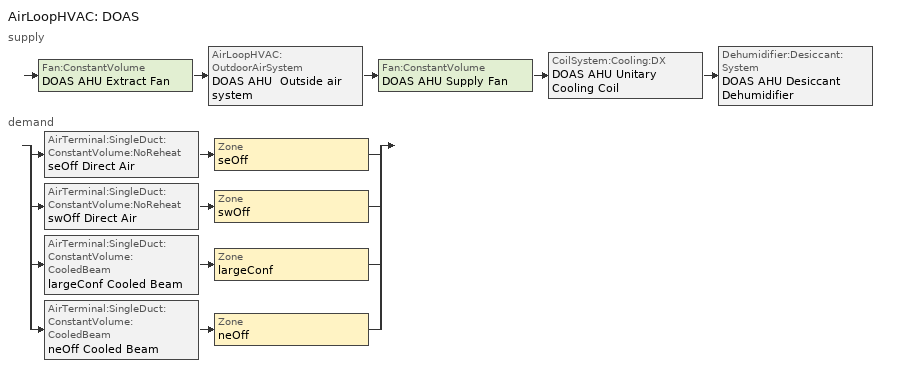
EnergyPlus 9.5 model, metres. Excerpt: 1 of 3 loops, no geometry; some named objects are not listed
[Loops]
AirLoopHVAC 'DOAS'
 supply: Fan:ConstantVolume 'DOAS AHU Extract Fan' > AirLoopHVAC:OutdoorAirSystem 'DOAS AHU  Outside air system' > Fan:ConstantVolume 'DOAS AHU Supply Fan' > CoilSystem:Cooling:DX 'DOAS AHU Unitary Cooling Coil' > Dehumidifier:Desiccant:System 'DOAS AHU Desiccant Dehumidifier'
 demand: split
  | AirTerminal:SingleDuct:ConstantVolume:NoReheat 'seOff Direct Air' > Zone 'seOff'
  | AirTerminal:SingleDuct:ConstantVolume:NoReheat 'swOff Direct Air' > Zone 'swOff'
  | AirTerminal:SingleDuct:ConstantVolume:CooledBeam 'largeConf Cooled Beam' > Zone 'largeConf'
  | AirTerminal:SingleDuct:ConstantVolume:CooledBeam 'neOff Cooled Beam' > Zone 'neOff'
[ZoneControl:Thermostat] Control Type Schedule=Control type schedule: Always 4
Name | Zone or ZoneList | Control 1
seOff Thermostat | seOff | seOff Dual SP
swOff Thermostat | swOff | swOff Dual SP
neOff Thermostat | neOff | neOff Dual SP
largeConf Thermostat | largeConf | largeConf Dual SP
[ThermostatSetpoint:DualSetpoint] Heating Setpoint Temperature Schedule=Heating set point schedule; Cooling Setpoint Temperature Schedule=Cooling set point schedule
seOff Dual SP; swOff Dual SP; neOff Dual SP; largeConf Dual SP
[DesignSpecification:OutdoorAir] Outdoor Air Method=Flow/Person; Outdoor Air Flow per Person {m3/s-person}=0.00944; Outdoor Air Flow per Zone Floor Area {m3/s-m2}=0; Outdoor Air Flow per Zone {m3/s}=0; Outdoor Air Flow Air Changes per Hour {1/hr}=0; Outdoor Air Schedule=On 24/7
seOff Design Specification Outdoor Air Object; swOff Design Specification Outdoor Air Object; neOff Design Specification Outdoor Air Object; largeConf Design Specification Outdoor Air Object
[DesignSpecification:ZoneAirDistribution] Zone Air Distribution Effectiveness in Cooling Mode=1; Zone Air Distribution Effectiveness in Heating Mode=1; Zone Secondary Recirculation Fraction=0
seOff Design Specification Zone Air Distribution Object; swOff Design Specification Zone Air Distribution Object; neOff Design Specification Zone Air Distribution Object; largeConf Design Specification Zone Air Distribution Object
[Sizing:Zone] Zone Cooling Design Supply Air Temperature Input Method=SupplyAirTemperature; Zone Cooling Design Supply Air Temperature {C}=14; Zone Cooling Design Supply Air Temperature Difference {deltaC}=10; Zone Heating Design Supply Air Temperature Input Method=SupplyAirTemperature; Zone Heating Design Supply Air Temperature {C}=50; Zone Heating Design Supply Air Temperature Difference {deltaC}=10; Zone Cooling Design Supply Air Humidity Ratio {kgWater/kgDryAir}=0.009; Zone Heating Design Supply Air Humidity Ratio {kgWater/kgDryAir}=0.004; Zone Heating Sizing Factor=1.25; Zone Cooling Sizing Factor=1.15; Cooling Design Air Flow Method=DesignDay; Cooling Design Air Flow Rate {m3/s}=0; Cooling Minimum Air Flow per Zone Floor Area {m3/s-m2}=0.00076; Cooling Minimum Air Flow {m3/s}=0; Cooling Minimum Air Flow Fraction=0; Heating Design Air Flow Method=DesignDay; Heating Design Air Flow Rate {m3/s}=0; Heating Maximum Air Flow per Zone Floor Area {m3/s-m2}=0.00203; Heating Maximum Air Flow {m3/s}=0.14158; Heating Maximum Air Flow Fraction=0.3; Account for Dedicated Outdoor Air System=No; Dedicated Outdoor Air System Control Strategy=NeutralSupplyAir; Dedicated Outdoor Air Low Setpoint Temperature for Design {C}=autosize; Dedicated Outdoor Air High Setpoint Temperature for Design {C}=autosize
Name | Design Specification Outdoor Air Object | Design Specification Zone Air Distribution Object
seOff | seOff Design Specification Outdoor Air Object | seOff Design Specification Zone Air Distribution Object
swOff | swOff Design Specification Outdoor Air Object | swOff Design Specification Zone Air Distribution Object
neOff | neOff Design Specification Outdoor Air Object | neOff Design Specification Zone Air Distribution Object
largeConf | largeConf Design Specification Outdoor Air Object | largeConf Design Specification Zone Air Distribution Object
[Sizing:System]
DOAS: Type of Load to Size On=Sensible; Design Outdoor Air Flow Rate {m3/s}=0.94; Central Heating Maximum System Air Flow Ratio=1; Preheat Design Temperature {C}=5; Preheat Design Humidity Ratio {kgWater/kgDryAir}=0.008; Precool Design Temperature {C}=11; Precool Design Humidity Ratio {kgWater/kgDryAir}=0.008; Central Cooling Design Supply Air Temperature {C}=12; Central Heating Design Supply Air Temperature {C}=16; Type of Zone Sum to Use=Noncoincident; 100% Outdoor Air in Cooling=No; 100% Outdoor Air in Heating=No; Central Cooling Design Supply Air Humidity Ratio {kgWater/kgDryAir}=0.008; Central Heating Design Supply Air Humidity Ratio {kgWater/kgDryAir}=0.008; Cooling Supply Air Flow Rate Method=Designday; Heating Supply Air Flow Rate Method=Designday; System Outdoor Air Method=ZoneSum; Zone Maximum Outdoor Air Fraction=1; Cooling Design Capacity Method=CoolingDesignCapacity; Cooling Design Capacity {W}=500000; Heating Design Capacity Method=HeatingDesignCapacity; Heating Design Capacity {W}=220000; Central Cooling Capacity Control Method=OnOff
[AirTerminal:SingleDuct:ConstantVolume:NoReheat] Availability Schedule=On 24/7; Maximum Air Flow Rate {m3/s}=0.51
seOff Direct Air; swOff Direct Air
[AirTerminal:SingleDuct:ConstantVolume:CooledBeam] Availability Schedule=Coolwave_op; Cooled Beam Type=Passive; Beam Length {m}=1; Design Inlet Water Temperature {C}=15; Design Outlet Water Temperature {C}=17; Coil Surface Area per Coil Length {m2/m}=5.422; Model Parameter a=15.3; Model Parameter n1=0; Model Parameter n2=0.84; Model Parameter n3=0.12; Model Parameter a0 {m2/m}=0.171; Model Parameter K1=0.005; Model Parameter n=0.4; Coefficient of Induction Kin=autocalculate; Leaving Pipe Inside Diameter {m}=0.015
Name | Supply Air Volumetric Flow Rate {m3/s} | Maximum Total Chilled Water Volumetric Flow Rate {m3/s} | Number of Beams
largeConf Cooled Beam | 0.04 | 0.00052 | 8
neOff Cooled Beam | 0.01 | 0.00013 | 2
[Zone equipment]
seOff: seOff Fan Coil Unit, seOff Direct Air, seOff mullion
swOff: swOff Fan Coil Unit, swOff Direct Air, swOff mullion
neOff: neOff Cooled Beam, neOff mullion, neOff Chilled Ceiling
largeConf: largeConf mullion, largeConf Cooled Beam
[Fan:ConstantVolume]
DOAS AHU Extract Fan: On 24/7, 0.7, 73, 1.06, 0.9, 1
DOAS AHU Supply Fan: On 24/7, 0.7, 300, 1.06, 0.9, 1
Desiccant Regen Fan2: regen_fan_op, 0.7, 300, 1.06, 0.9, 1, General
[Fan:OnOff]
Desiccant Regen Fan: regen_fan_op, 0.7, 300, 1.06, 0.9, 1, DefaultFanPowerRatioCurve, DefaultFanEffRatioCurve, General
[Dehumidifier:Desiccant:System]
DOAS AHU Desiccant Dehumidifier: Availability Schedule=DOAS_desiccant_sys_op; Desiccant Heat Exchanger=Desiccant Heat Exchanger 1; Regeneration Air Fan=Desiccant Regen Fan; Regeneration Air Fan Placement=DrawThrough; Regeneration Air Heater=DOAS Desiccant Regen Burner Coil; Regeneration Inlet Air Setpoint Temperature {C}=100
[HeatExchanger:Desiccant:BalancedFlow]
Desiccant Heat Exchanger 1: Availability Schedule=desiccant_wheel_op; Heat Exchanger Performance=HXDesPerf1
[HeatExchanger:Desiccant:BalancedFlow:PerformanceDataType1]
HXDesPerf1: Nominal Air Flow Rate {m3/s}=1.06; Nominal Air Face Velocity {m/s}=2.03; Nominal Electric Power {W}=50; Temperature Equation Coefficient 1=-2.53636; Temperature Equation Coefficient 2=21.3247; Temperature Equation Coefficient 3=0.923308; Temperature Equation Coefficient 4=943.276; Temperature Equation Coefficient 5=-59.2367; Temperature Equation Coefficient 6=-0.0427465; Temperature Equation Coefficient 7=112.204; Temperature Equation Coefficient 8=0.778252; Minimum Regeneration Inlet Air Humidity Ratio for Temperature Equation {kgWater/kgDryAir}=0.007143; Maximum Regeneration Inlet Air Humidity Ratio for Temperature Equation {kgWater/kgDryAir}=0.024286; Minimum Regeneration Inlet Air Temperature for Temperature Equation {C}=46.1111; Maximum Regeneration Inlet Air Temperature for Temperature Equation {C}=46.1111; Minimum Process Inlet Air Humidity Ratio for Temperature Equation {kgWater/kgDryAir}=0.005; Maximum Process Inlet Air Humidity Ratio for Temperature Equation {kgWater/kgDryAir}=0.015714; Minimum Process Inlet Air Temperature for Temperature Equation {C}=4.583333; Maximum Process Inlet Air Temperature for Temperature Equation {C}=21.83333; Minimum Regeneration Air Velocity for Temperature Equation {m/s}=2.286; Maximum Regeneration Air Velocity for Temperature Equation {m/s}=4.826; Minimum Regeneration Outlet Air Temperature for Temperature Equation {C}=35; Maximum Regeneration Outlet Air Temperature for Temperature Equation {C}=50; Minimum Regeneration Inlet Air Relative Humidity for Temperature Equation {percent}=5; Maximum Regeneration Inlet Air Relative Humidity for Temperature Equation {percent}=45; Minimum Process Inlet Air Relative Humidity for Temperature Equation {percent}=80; Maximum Process Inlet Air Relative Humidity for Temperature Equation {percent}=100; Humidity Ratio Equation Coefficient 1=-22.5547; Humidity Ratio Equation Coefficient 2=0.976839; Humidity Ratio Equation Coefficient 3=0.489176; Humidity Ratio Equation Coefficient 4=-0.0630019; Humidity Ratio Equation Coefficient 5=0.0120773; Humidity Ratio Equation Coefficient 6=5.17134e-05; Humidity Ratio Equation Coefficient 7=0.0494917; Humidity Ratio Equation Coefficient 8=-0.000259417; Minimum Regeneration Inlet Air Humidity Ratio for Humidity Ratio Equation {kgWater/kgDryAir}=0.007143; Maximum Regeneration Inlet Air Humidity Ratio for Humidity Ratio Equation {kgWater/kgDryAir}=0.024286; Minimum Regeneration Inlet Air Temperature for Humidity Ratio Equation {C}=46.1111; Maximum Regeneration Inlet Air Temperature for Humidity Ratio Equation {C}=46.1111; Minimum Process Inlet Air Humidity Ratio for Humidity Ratio Equation {kgWater/kgDryAir}=0.005; Maximum Process Inlet Air Humidity Ratio for Humidity Ratio Equation {kgWater/kgDryAir}=0.015714; Minimum Process Inlet Air Temperature for Humidity Ratio Equation {C}=4.583333; Maximum Process Inlet Air Temperature for Humidity Ratio Equation {C}=21.83333; Minimum Regeneration Air Velocity for Humidity Ratio Equation {m/s}=2.286; Maximum Regeneration Air Velocity for Humidity Ratio Equation {m/s}=4.826; Minimum Regeneration Outlet Air Humidity Ratio for Humidity Ratio Equation {kgWater/kgDryAir}=0.007914; Maximum Regeneration Outlet Air Humidity Ratio for Humidity Ratio Equation {kgWater/kgDryAir}=0.026279; Minimum Regeneration Inlet Air Relative Humidity for Humidity Ratio Equation {percent}=5; Maximum Regeneration Inlet Air Relative Humidity for Humidity Ratio Equation {percent}=45; Minimum Process Inlet Air Relative Humidity for Humidity Ratio Equation {percent}=80; Maximum Process Inlet Air Relative Humidity for Humidity Ratio Equation {percent}=100
[Coil:Heating:Fuel]
DOAS Desiccant Regen Burner Coil: Availability Schedule=burner_op; Fuel Type=NaturalGas; Nominal Capacity {W}=22000
[Coil:Cooling:DX:SingleSpeed]
DOAS AHU Unitary Cooling Coil DX Cooling Coil: Availability Schedule=On 24/7; Gross Rated Total Cooling Capacity {W}=25000; Gross Rated Sensible Heat Ratio=0.6; Gross Rated Cooling COP {W/W}=4.4; Rated Air Flow Rate {m3/s}=1.06; Rated Evaporator Fan Power Per Volume Flow Rate {W/(m3/s)}=773.3; Total Cooling Capacity Function of Temperature Curve=DXClgCoilTotalClgCapFuncTemperature; Total Cooling Capacity Function of Flow Fraction Curve=DXClgCoilTotalClgCapFuncFlowFraction; Energy Input Ratio Function of Temperature Curve=DXClgCoilEnergyInputRatioFuncTemperature; Energy Input Ratio Function of Flow Fraction Curve=DXClgCoilEnergyInputRatioFuncFlowFraction; Part Load Fraction Correlation Curve=DXCoilPartLoadFractionCorrelation; Nominal Time for Condensate Removal to Begin {s}=0; Ratio of Initial Moisture Evaporation Rate and Steady State Latent Capacity=0; Maximum Cycling Rate {cycles/hr}=0; Latent Capacity Time Constant {s}=0; Condenser Type=AirCooled; Evaporative Condenser Effectiveness=0.9; Evaporative Condenser Air Flow Rate {m3/s}=autosize; Evaporative Condenser Pump Rated Power Consumption {W}=0; Crankcase Heater Capacity {W}=0; Maximum Outdoor Dry-Bulb Temperature for Crankcase Heater Operation {C}=10; Basin Heater Capacity {W/K}=0; Basin Heater Setpoint Temperature {C}=2; Basin Heater Operating Schedule=On 24/7
[CoilSystem:Cooling:DX]
DOAS AHU Unitary Cooling Coil: Availability Schedule=On 24/7; Cooling Coil=DOAS AHU Unitary Cooling Coil DX Cooling Coil; Dehumidification Control Type=None; Run on Sensible Load=Yes; Run on Latent Load=No; Use Outdoor Air DX Cooling Coil=No; Outdoor Air DX Cooling Coil Leaving Minimum Air Temperature {C}=2
[HeatExchanger:AirToAir:SensibleAndLatent]
DOAS AHU  Heat Recovery Device: Availability Schedule=DOAS_htrv_op_sch; Nominal Supply Air Flow Rate {m3/s}=0.94; Sensible Effectiveness at 100% Heating Air Flow=0.74; Latent Effectiveness at 100% Heating Air Flow=0.72; Sensible Effectiveness at 75% Heating Air Flow=0.76; Latent Effectiveness at 75% Heating Air Flow=0.76; Sensible Effectiveness at 100% Cooling Air Flow=0.73; Latent Effectiveness at 100% Cooling Air Flow=0.72; Sensible Effectiveness at 75% Cooling Air Flow=0.76; Latent Effectiveness at 75% Cooling Air Flow=0.75; Nominal Electric Power {W}=530; Supply Air Outlet Temperature Control=No; Heat Exchanger Type=Rotary; Frost Control Type=None; Threshold Temperature {C}=1.7; Initial Defrost Time Fraction=0.167; Rate of Defrost Time Fraction Increase {1/K}=0.024; Economizer Lockout=Yes
[Controller:OutdoorAir]
DOAS AHU  Outdoor Air Controller: Minimum Outdoor Air Flow Rate {m3/s}=0.94; Maximum Outdoor Air Flow Rate {m3/s}=0.94; Economizer Control Type=FixedDryBulb; Economizer Control Action Type=MinimumFlowWithBypass; Economizer Maximum Limit Dry-Bulb Temperature {C}=23.89; Economizer Minimum Limit Dry-Bulb Temperature {C}=12.78; Lockout Type=NoLockout; Minimum Limit Type=FixedMinimum; Minimum Outdoor Air Schedule=Min outdoor air schedule: Always 1.00; High Humidity Control=No; High Humidity Outdoor Air Flow Ratio=1; Control High Indoor Humidity Based on Outdoor Humidity Ratio=Yes; Heat Recovery Bypass Control Type=BypassWhenWithinEconomizerLimits
[AirLoopHVAC]
DOAS: Design Supply Air Flow Rate {m3/s}=1.06
[SetpointManager:Scheduled]
Dehumidifier Setpoint Manager: Control Variable=MaximumHumidityRatio; Schedule=DOAS_sp_humidityRatio_stpt; Setpoint Node or NodeList=DOAS Supply Side Outlet 1
[SetpointManager:MixedAir]
DOAS AHU  Outside air system Mixed Air Manager: Control Variable=Temperature; Setpoint Node or NodeList=DOAS AHU Mixed Air Outlet
[EnergyManagementSystem:Sensor]
Name | Output:Variable or Output:Meter Index Key | Output:Variable or Output:Meter
T_largeConf | largeConf | Zone Mean Air Temperature
T_neOff | neOff | Zone Mean Air Temperature
Tdp_largeConf | largeConf | Zone Mean Air Dewpoint Temperature
Tdp_neOff | neOff | Zone Mean Air Dewpoint Temperature
IAE | DOAS Demand Side Outlet | System Node Enthalpy
CO2_swOff | swOff | Zone Air CO2 Concentration
CO2_largeConf | largeConf | Zone Air CO2 Concentration
CO2_neOff | neOff | Zone Air CO2 Concentration
DOAS_RAT | DOAS Demand Side Outlet | System Node Temperature
DOAS_RADT | DOAS Demand Side Outlet | System Node Dewpoint Temperature
DOAS_DX_LVG_T | DOAS AHU Unitary Cooling Coil DX Cooling Coil Air Outlet Node | System Node Temperature
REGEN_INLET_T | DOAS Desiccant Regen Burner Air Outlet | System Node Temperature
REGEN_EXIT_T | DOAS Desiccant Regen Wheel Air Outlet | System Node Temperature
[Schedule:Compact]
On 24/7; Min outdoor air schedule: Always 1.00; Coolwave_op; DOAS_htrv_op_sch; burner_op; DOAS_desiccant_sys_op; desiccant_wheel_op; regen_fan_op: Through: 12/31, For: AllDays, Until: 24:00, 1
Heating set point schedule: Through: 12/31, For: AllDays, Until: 24:00, 20
Cooling set point schedule: Through: 12/31, For: AllDays, Until: 24:00, 24
Control type schedule: Always 4: Through: 12/31, For: AllDays, Until: 24:00, 4
DOAS_sp_humidityRatio_stpt: Through: 12/31, For: AllDays, Until: 24:00, 0.00686
[Curve:Quadratic]
Name | Coefficient1 Constant | Coefficient2 x | Coefficient3 x**2 | Minimum Value of x | Maximum Value of x
DXClgCoilTotalClgCapFuncFlowFraction | 0.8 | 0.2 | 0 | 0.5 | 1.5
DXClgCoilEnergyInputRatioFuncFlowFraction | 1.1552 | -0.1808 | 0.0256 | 0.5 | 1.5
DXCoilPartLoadFractionCorrelation | 0.85 | 0.15 | 0 | 0 | 1
[Curve:Cubic]
DefaultFanEffRatioCurve: Coefficient1 Constant=0.338568; Coefficient2 x=1.72644; Coefficient3 x**2=-1.4928; Coefficient4 x**3=0.427762; Minimum Value of x=0.5; Maximum Value of x=1.5; Minimum Curve Output=0.3; Maximum Curve Output=1
[Curve:Exponent]
DefaultFanPowerRatioCurve: Coefficient1 Constant=0; Coefficient2 Constant=1; Coefficient3 Constant=3; Minimum Value of x=0; Maximum Value of x=1.5; Minimum Curve Output=0.01; Maximum Curve Output=1.5
[Curve:Biquadratic] Minimum Value of x=12.77778; Maximum Value of x=23.88889; Minimum Value of y=18; Maximum Value of y=46.11111; Input Unit Type for X=Temperature; Input Unit Type for Y=Temperature; Output Unit Type=Dimensionless
Name | Coefficient1 Constant | Coefficient2 x | Coefficient3 x**2 | Coefficient4 y | Coefficient5 y**2 | Coefficient6 x*y
DXClgCoilTotalClgCapFuncTemperature | 0.942588 | 0.00954335 | 0.00068377 | -0.0110427 | 5.249e-06 | -9.72e-06
DXClgCoilEnergyInputRatioFuncTemperature | 0.342414 | 0.034885 | -0.0006237 | 0.00497722 | 0.000437951 | -0.000728028
